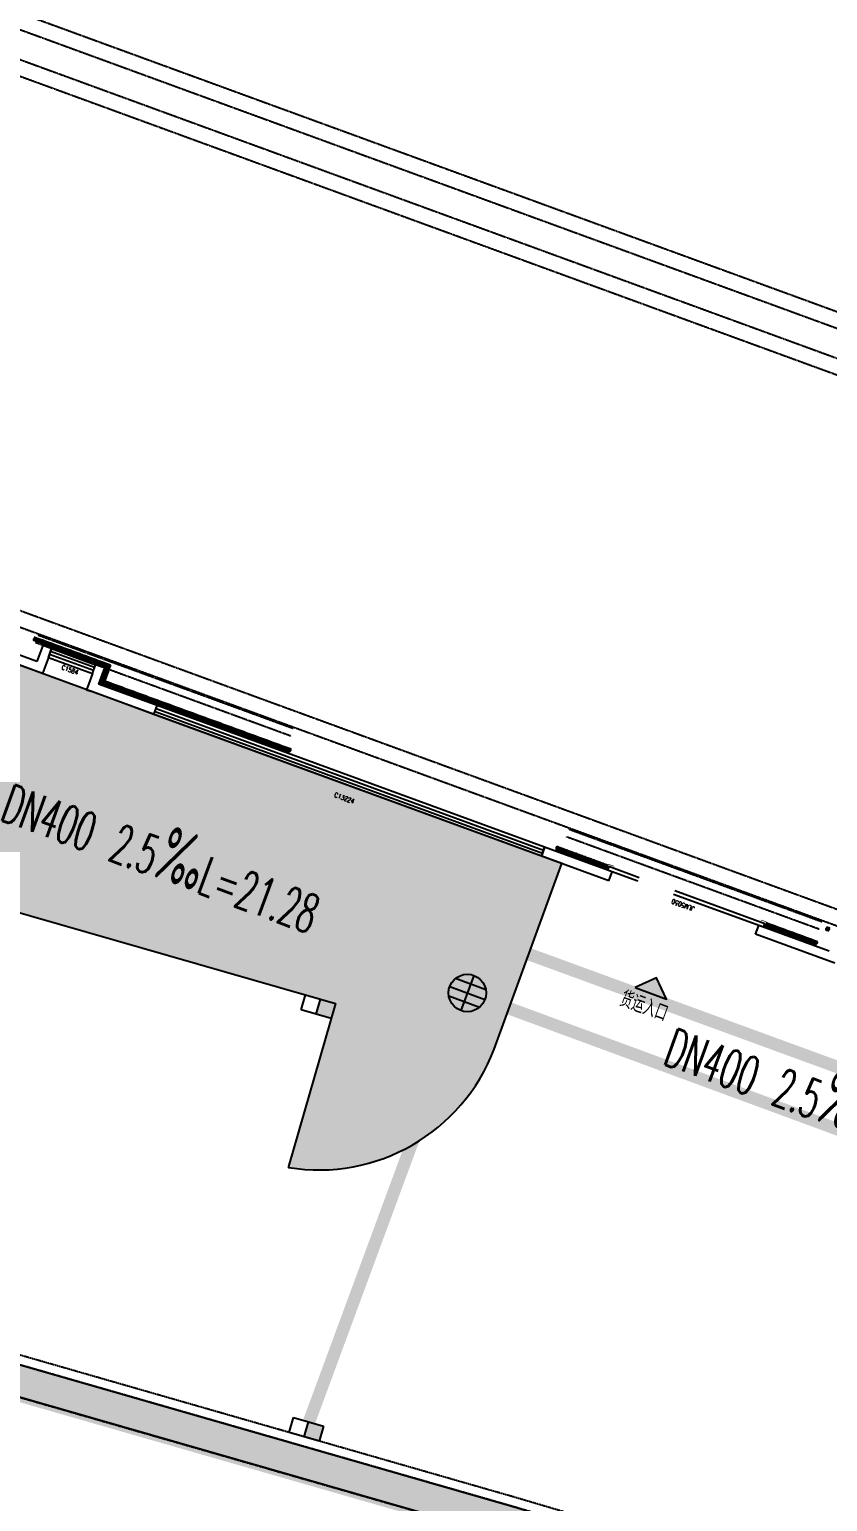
# Model space of a CAD drawing. Extents: x -111898 to 889894, y -2 to 1194865.
# Drawn here: x 507413 to 532958, y 771890 to 818971 of the extents above; entities that cross this region are included whole.
import ezdxf

# ---------------------------------------------------------------- set-up
doc = ezdxf.new("R2010")
doc.units = 0
doc.header["$LTSCALE"] = 10
doc.header["$MEASUREMENT"] = 0
for name, pattern in [('10平面$0$10平面$0$DASH', [0.35, 0.25, -0.1]), ('10平面$0$DASH', [0.35, 0.25, -0.1]), ('CENTER', [50.8, 31.75, -6.35, 6.35, -6.35]), ('DASH', [0.35, 0.25, -0.1])]:
    doc.linetypes.add(name, pattern=pattern)
for name, color, linetype in [('0-WALL', 252, 'Continuous'), ('10平面$0$10平面$0$WINDOW', 4, 'Continuous'), ('10平面$0$10平面$0$WINDOW_TEXT', 7, 'Continuous'), ('10平面$0$A-HRAIL', 173, 'Continuous'), ('10平面$0$A-SFCE', 30, 'Continuous'), ('10平面$0$A-TEXT', 61, 'Continuous'), ('10平面$0$AS-WALL', 40, 'Continuous'), ('10平面$0$FH-tri', 180, 'Continuous'), ('10平面$0$建-门窗编号', 7, 'Continuous'), ('DIM_雨水', 4, 'Continuous'), ('Gps-ZF雨水', 4, 'TG_Y'), ('TEXT_雨水', 4, 'Continuous'), ('TWT_雨水口', 4, 'Continuous'), ('WALL', 252, 'Continuous'), ('WELL_雨水', 4, 'Continuous')]:
    doc.layers.add(name, color=color, linetype=linetype)
doc.layers.add('GPS-ZF消防', color=1, linetype='TG_X', lineweight=60)
doc.styles.add('10平面$0$10平面$0$_TCH_WINDOW', font='SIMPLEX', dxfattribs={"height": 3.5, "bigfont": 'GBCBIG'})
doc.styles.add('10平面$0$A-STANDARD', font='SIMPLEX', dxfattribs={"bigfont": 'GBCBIG'})
doc.styles.add('10平面$0$A-WIN-LABEL', font='SIMPLEX', dxfattribs={"bigfont": 'GBCBIG'})
doc.styles.add('_TWT_PIPEDN', font='SIMPLEX', dxfattribs={"width": 0.6, "height": 3, "bigfont": 'HZTXT'})
doc.styles.add('TG_LINETYPE', font='SIMPLEX', dxfattribs={"width": 0.8, "height": 3.5, "bigfont": 'HZTXT'})
doc.linetypes.add('TG_WX', pattern='A,3,-0.6,["WX",TG_LINETYPE,S=0.1,R=0,X=-0.52,Y=-0.15],0', length=3.6)
doc.linetypes.add('TG_X', pattern='A,5,-0.3,["X",TG_LINETYPE,S=0.1,R=0,X=-0.23,Y=-0.15],0', length=5.3)
doc.linetypes.add('TG_Y', pattern='A,2,-0.3,["Y",TG_LINETYPE,S=0.1,R=0,X=-0.25,Y=-0.15],0', length=2.3)
pattern_1 = [(359.79974, (-824318.4, 704905.5), (1605.5824, 1594.398), [240, -48, 64, -48, 240, -960]), (359.79974, (-824398.3, 704953.8), (1605.5824, 1594.398), [160, -120, 240, -120, 160, -800]), (359.79974, (-823836, 705591.9), (1605.5824, 1594.398), [200, -80, 200, -1120]), (359.79974, (-824634.9, 705914.7), (1605.5824, 1594.398), [80, -160, 80, -1280]), (89.79974, (-824474.9, 705914.1), (-1594.398, 1605.5824), [144, -1456]), (89.79974, (-823998.3, 704952.4), (-1594.398, 1605.5824), [160, -1440]), (89.79974, (-823596, 705591), (-1594.398, 1605.5824), [160, -1440]), (44.79974, (-823790.3, 704935.7), (5.5922, 1599.9902), [160, -2102.7417]), (134.79974, (-824206.3, 704937.2), (-1599.9902, 5.5922), [160, -2102.7417]), (63.23469, (-823838.3, 704943.9), (5.5922, 1599.99023), [160, -3417.7088]), (75.7635, (-823918.27, 704952.15), (5.59221, 1599.99023), [160, -6436.969]), (75.7635, (-823516.03, 705590.75), (5.59221, 1599.99023), [128, -6468.969]), (75.7635, (-824442.9, 705914), (5.59221, 1599.99023), [112, -6484.969]), (103.835987, (-824078.27, 704952.7), (5.59221, 1599.99023), [160, -6436.969]), (103.835987, (-823676.03, 705591.3), (5.59221, 1599.99023), [128, -6468.969]), (103.835987, (-824506.9, 705914.2), (5.59221, 1599.99023), [112, -6484.969]), (116.364795, (-824158.3, 704945), (5.5922, 1599.99023), [160, -3417.7069])]

# ---------------------------------------------------------------- blocks, each defined once
blk = doc.blocks.new('10平面$0$JYC-1')
at = {"layer": '10平面$0$FH-tri'}
h = blk.add_hatch(color=2, dxfattribs=at)
h.dxf.hatch_style = 1
h.paths.add_polyline_path([(-126160, -129649), (-124910, -128399), (-126160, -128399)])
at = {"layer": '10平面$0$FH-tri', "color": 2}
blk.add_lwpolyline([(-126160, -129649), (-124910, -128399), (-124910, -128399), (-126160, -128399)], close=True, dxfattribs=at)
at = {"layer": '10平面$0$A-TEXT', "style": '10平面$0$A-STANDARD'}
blk.add_text('货运入口', height=900.2, rotation=45, dxfattribs=at).set_placement((-125675, -130866))
blk = doc.blocks.new('10平面$0$10平面$0$$DorLib2D$00000126')
at = {"color": 0, "linetype": 'Continuous'}
for p, q in [((-0.532, 0.5), (-0.532, 0.9)), ((0.532, 0.9), (0.532, 0.5))]:
    blk.add_line(p, q, dxfattribs=at)
at = {"color": 0, "linetype": '10平面$0$10平面$0$DASH'}
for p, q in [((-0.532, 0.9), (0.532, 0.9)), ((-0.532, 0.5), (0.532, 0.5))]:
    blk.add_line(p, q, dxfattribs=at)
blk = doc.blocks.new('10平面$0$42343243-M')
at = {"layer": '10平面$0$AS-WALL'}
for p, q in [((254154, 1223170), (256854, 1223170)), ((256854, 1223170), (256854, 1222870)), ((254454, 1222870), (256854, 1222870))]:
    blk.add_line(p, q, dxfattribs=at)
at = {"layer": '10平面$0$10平面$0$WINDOW'}
ref = blk.add_blockref('10平面$0$10平面$0$$DorLib2D$00000126', (259354, 1223020), dxfattribs=dict(at, xscale=5000, yscale=-300, zscale=300))
ref.add_attrib('A0', 'JLM5050', (258985, 1223016), dxfattribs={"layer": '10平面$0$10平面$0$WINDOW_TEXT', "height": 148.8, "style": '10平面$0$10平面$0$_TCH_WINDOW', "width": 0.705882})
blk = doc.blocks.new('10平面$0$WINDOW2DLIB$DYNSTYLE$00000005')
at = {"color": 0}
for points in [[(-0.5, 0.5), (-0.5, -0.5)], [(-0.5, 0.5), (0.5, 0.5)], [(0.5, -0.5), (0.5, 0.5)], [(0.5, 0.1667), (-0.5, 0.1667)], [(0.5, -0.1667), (-0.5, -0.1667)], [(-0.5, -0.5), (0.5, -0.5)]]:
    blk.add_lwpolyline(points, dxfattribs=at)
blk = doc.blocks.new('10平面$0$3333')
at = {"layer": '10平面$0$A-SFCE', "const_width": 20}
blk.add_lwpolyline([(-227064, 766320), (-227064, 766510), (-227244, 766510), (-227244, 766320)], dxfattribs=at)
blk = doc.blocks.new('10平面$0$99平面图例外参$0$$LinePat$圆环')
for points in [[(0, 150), (300, 150)], [(0, 0), (300, 0)], [(0, -150), (300, -150)]]:
    blk.add_lwpolyline(points)
at = {"color": 0}
blk.add_circle((150, 0), 150, dxfattribs=at)
blk = doc.blocks.new('$TwtSys$00000424')
for p, q in [((-500, 250), (500, 250)), ((-500, -250), (-500, 250)), ((0, -250), (0, 250)), ((500, 250), (500, -250)), ((500, -250), (-500, -250))]:
    blk.add_line(p, q)
blk.add_solid([(0, 250), (500, 250), (0, -250), (500, -250)])
blk = doc.blocks.new('$TWTSYS$00000375')
for p, q in [((0, 0.5, 0), (0, -0.5, 0)), ((-0.5, 0, 0), (0.5, 0, 0)), ((0.433, 0.25, 0), (-0.433, 0.25, 0)), ((0.433, -0.25, 0), (-0.433, -0.25, 0))]:
    blk.add_line(p, q)
blk.add_circle((0, 0, 0), 0.5)

msp = doc.modelspace()

# ---------------------------------------------------------------- hatches: boundary and pattern name
at = {"layer": '0-WALL'}
h = msp.add_hatch(dxfattribs=at)
h.set_pattern_fill('草坪或沼泽', color=8, scale=400, angle=-0.200257)
h.set_pattern_definition(pattern_1)
h.paths.add_polyline_path([(696130.98, 804098.61), (669562.33, 731379.54), (607880.43, 745535.24), (522571.73, 770781.34), (445339.53, 792957.04), (609790.27, 1011755.57), (618487.23, 1023194.24), (653205.56, 1069507.99), (721439.16, 1038957.87), (738262.84, 1027590.63), (761400.89, 1017231.07), (768403.04, 1001909.04), (737294.43, 916764), (736355.16, 917107.18), (742257.75, 933262.65), (741788.31, 933434.17), (745346.31, 941716.12), (767322.91, 1001866.69), (760648.1, 1016472.46), (737774.94, 1026713.42), (720951.27, 1038080.66), (653526.34, 1068268.72), (619285.33, 1022591.71), (610587.99, 1011152.54), (447011.62, 793517.34), (522851.61, 771741.38), (608134.4, 746502.95), (668925.9, 732551.6), (695191.71, 804441.78)])
h.paths.add_polyline_path([(702359.45, 821146.08), (701420.18, 821489.25), (703324.3, 826702.56), (702855.23, 826873.89), (706411.93, 835156.24), (730109.53, 900012.74), (731048.81, 899669.57)])
h = msp.add_hatch(dxfattribs=at)
h.set_pattern_fill('草坪或沼泽', color=8, scale=400, angle=-0.200257)
h.set_pattern_definition(pattern_1)
edge = h.paths.add_edge_path()
edge.add_line((479200.61, 815005.17), (475193.3, 816469.28))
edge.add_line((475193.3, 816469.28), (474495.63, 815541.09))
edge.add_arc((486490.29, 806527.8), 15003.71, 143.07729, 252.790003)
edge.add_line((482051.08, 792195.86), (483568.96, 797482.26))
edge.add_line((483568.96, 797482.26), (517209.69, 787822.99))
edge.add_line((517209.69, 787822.99), (515710.31, 782601.03))
edge.add_line((515710.31, 782601.03), (515703.08, 782575.85))
edge.add_arc((516679.76, 788496.23), 6000.4, 260.632256, 339.08386)
edge.add_line((522284.77, 786354.08), (524455.72, 792296.08))
edge.add_line((524455.72, 792296.08), (477210.31, 809557.67))
edge.add_line((477210.31, 809557.67), (479200.61, 815005.17))

# ---------------------------------------------------------------- linework, layer by layer
at = {"layer": '0-WALL', "color": 1, "linetype": 'DASH', "ltscale": 3, "const_width": 300}
msp.add_lwpolyline([(768403.04, 1001909.04), (761400.89, 1017231.07), (738262.84, 1027590.63), (721439.16, 1038957.87), (653205.56, 1069507.99), (618487.23, 1023194.24), (609790.27, 1011755.57), (445339.53, 792957.04), (522571.73, 770781.34), (607880.43, 745535.24), (669562.33, 731379.54)], close=True, dxfattribs=at)
at = {"layer": '0-WALL', "linetype": 'CENTER', "ltscale": 0.2}
msp.add_lwpolyline([(768403.04, 1001909.04), (761400.89, 1017231.07), (738262.84, 1027590.63), (721439.16, 1038957.87), (653205.56, 1069507.99), (618487.23, 1023194.24), (609790.27, 1011755.57), (445339.53, 792957.04), (522571.73, 770781.34), (607880.43, 745535.24), (669562.33, 731379.54)], close=True, dxfattribs=at)
at = {"layer": '0-WALL', "linetype": 'DASH'}
for points in [[(691451.01, 794203.39), (668925.9, 732551.6), (608134.4, 746502.95), (522851.61, 771741.38), (447011.62, 793517.34), (610587.99, 1011152.54), (619285.33, 1022591.71), (653526.34, 1068268.72), (720951.27, 1038080.66), (737774.94, 1026713.42), (755564.15, 1018748.69), (760648.1, 1016472.46), (767322.91, 1001866.69), (745344.86, 941712.2), (741785.02, 933426.51)], [(691169.23, 794306.34), (668734.97, 732903.21), (608210.59, 746793.26), (522935.58, 772029.4), (447513.25, 793685.43), (610827.31, 1010971.63), (619524.76, 1022410.95), (653622.57, 1067896.93), (720804.9, 1037817.49), (737628.57, 1026450.26), (755441.56, 1018474.88), (760422.26, 1016244.88), (766998.88, 1001853.99), (745065.93, 941822.97), (741509.38, 933544.93)]]:
    msp.add_lwpolyline(points, dxfattribs=at)
at = {"layer": '0-WALL'}
for points in [[(607880.43, 745535.24), (522571.73, 770781.34), (445339.53, 792957.04), (609790.27, 1011755.57)], [(610587.99, 1011152.54), (447011.62, 793517.34), (522851.61, 771741.38), (608134.4, 746502.95)]]:
    msp.add_lwpolyline(points, dxfattribs=at)
msp.add_lwpolyline([(479200.61, 815005.17), (475193.3, 816469.28), (474495.63, 815541.09, 0.51897487), (482051.08, 792195.86), (482051.08, 792195.86), (483568.96, 797482.26), (517209.69, 787822.99), (515710.31, 782601.03), (515703.08, 782575.85, 0.35633772), (522284.77, 786354.08), (524455.72, 792296.08), (477210.31, 809557.67)], format="xyb", close=True, dxfattribs=at)
at = {"layer": 'DIM_雨水'}
msp.add_lwpolyline([(517699.22, 790295.07, 0, 0, 0), (520562.47, 789241.58, 0, 266.67, 0), (519623.97, 789586.88, 0, 0, 0)], format="xyseb", dxfattribs=at)
at = {"layer": 'GPS-ZF消防', "linetype": 'TG_WX', "ltscale": 0.1, "const_width": 400}
msp.add_lwpolyline([(476410.6, 806569.93), (570388.83, 772222.2)], dxfattribs=at)
at = {"layer": 'Gps-ZF雨水', "ltscale": 0.1, "const_width": 400}
for points in [[(502021.43, 795297.68), (520866.58, 788362.93)], [(520733.45, 788092.22), (517194.3, 787769.41)], [(521992.75, 787948.51), (543452.65, 780051.57)], [(516362.26, 774437), (521221.76, 787592.89)]]:
    msp.add_lwpolyline(points, dxfattribs=at)
at = {"layer": 'WALL', "color": 8, "linetype": '10平面$0$DASH'}
for p, q in [((484593.88, 827726.91), (657607.85, 764514.5)), ((484422.3, 827257.27), (657436.26, 764044.87)), ((484113.41, 826411.83), (657127.37, 763199.42)), ((483941.82, 825942.19), (656955.78, 762729.79)), ((478621.79, 810798.34), (642806.59, 750811.75)), ((478450.2, 810328.7), (642635.01, 750342.12)), ((515863.01, 796606.21), (507691.34, 799591.81)), ((515777.22, 796371.39), (507605.55, 799356.99)), ((532769.95, 790429.2), (524692.21, 793380.48)), ((532684.16, 790194.38), (524606.41, 793145.66))]:
    msp.add_line(p, q, dxfattribs=at)
at = {"layer": 'WALL', "color": 8}
for p, q in [((507830.47, 798369.91), (477210.19, 809557.34)), ((507651.64, 798754.65), (477594.93, 809736.17)), ((507840.4, 799271.3), (507651.64, 798754.65)), ((508122.18, 799168.35), (507840.4, 799271.3)), ((508019.23, 798886.56), (507830.47, 798369.91)), ((509812.87, 798550.63), (509531.09, 798653.59)), ((509812.87, 798550.63), (509624.11, 798033.99)), ((509342.35, 798136.99), (509239.4, 797855.2)), ((509428.14, 798371.8), (509342.35, 798136.99)), ((511502.66, 797347.64), (509624.11, 798033.99)), ((509239.4, 797855.2), (509380.29, 797803.73)), ((509380.29, 797803.73), (509380.27, 797803.68)), ((511399.7, 797065.86), (509380.27, 797803.68)), ((525958.43, 791746.68), (523798.1, 792535.98)), ((526061.38, 792028.46), (523901.05, 792817.76)), ((525958.43, 791746.68), (526061.38, 792028.46))]:
    msp.add_line(p, q, dxfattribs=at)
for points in [[(508019.23, 798886.56), (508122.18, 799168.35)], [(509428.14, 798371.8), (509531.09, 798653.59)], [(511399.7, 797065.86), (511502.66, 797347.64)], [(523798.1, 792535.98), (523901.05, 792817.76)]]:
    msp.add_lwpolyline(points, dxfattribs=at)

# ---------------------------------------------------------------- block references
at = {"layer": '10平面$0$A-HRAIL', "yscale": 0.3333333333333334, "zscale": 0.3333333333333333}
for p, xscale, rotation in [((507647.28, 799448.38), 0.3461333288391431, 159.9297114345931), ((507744.82, 799412.74), 0.3461333288391431, 159.9297114345931), ((507842.35, 799377.11), 0.3461333288391431, 159.9297114345931), ((507939.89, 799341.47), 0.3461333288391431, 159.9297114345931), ((508037.42, 799305.84), 0.3461333288391431, 159.9297114345931), ((508134.95, 799270.2), 0.3461333288391431, 159.9297114345931), ((508232.49, 799234.57), 0.3461333288391431, 159.9297114345931), ((508330.02, 799198.93), 0.3461333288391431, 159.9297114345931), ((508427.56, 799163.3), 0.3461333288391431, 159.9297114345931), ((508525.09, 799127.66), 0.3461333288391431, 159.9297114345931), ((508622.62, 799092.03), 0.3461333288391431, 159.9297114345931), ((508720.16, 799056.39), 0.3461333288391431, 159.9297114345931), ((508817.69, 799020.76), 0.3461333288391431, 159.9297114345931), ((508915.23, 798985.12), 0.3461333288391431, 159.9297114345931), ((509012.76, 798949.48), 0.3461333288391431, 159.9297114345931), ((509110.29, 798913.85), 0.3461333288391431, 159.9297114345931), ((509207.83, 798878.21), 0.3461333288391431, 159.9297114345931), ((509305.36, 798842.58), 0.3461333288391431, 159.9297114345931), ((509402.9, 798806.94), 0.3461333288391431, 159.9297114345931), ((509500.43, 798771.31), 0.3461333288391431, 159.9297114345931), ((509597.96, 798735.67), 0.3461333288391431, 159.9297114345931), ((509695.5, 798700.04), 0.3461333288391431, 159.9297114345931), ((509793.03, 798664.4), 0.3461333288391431, 159.9297114345931), ((509890.57, 798628.77), 0.3461333288391431, 159.9297114345931), ((509921.12, 798555.5), 0.3611111227129974, 249.9297114345931), ((509988.1, 798593.13), 0.3461333288391431, 159.9297114345931), ((509958.3, 798657.26), 0.3611111227129974, 249.9297114345931), ((509772.41, 798148.48), 0.3611111227129974, 249.9297114345931), ((509802.21, 798081.88), 0.336163315173153, 159.9297114347967), ((509809.59, 798250.24), 0.3611111227129974, 249.9297114345931), ((509846.76, 798351.99), 0.3611111227129974, 249.9297114345931), ((509896.94, 798047.27), 0.336163315173153, 159.9297114347967), ((509883.94, 798453.75), 0.3611111227129974, 249.9297114345931), ((509991.66, 798012.66), 0.336163315173153, 159.9297114347967), ((510086.39, 797978.05), 0.336163315173153, 159.9297114347967), ((510181.11, 797943.44), 0.336163315173153, 159.9297114347967), ((510275.84, 797908.84), 0.336163315173153, 159.9297114347967), ((510370.56, 797874.23), 0.336163315173153, 159.9297114347967), ((510465.28, 797839.62), 0.336163315173153, 159.9297114347967), ((510560.01, 797805.01), 0.336163315173153, 159.9297114347967), ((510654.73, 797770.4), 0.336163315173153, 159.9297114347967), ((510749.46, 797735.79), 0.336163315173153, 159.9297114347967), ((510844.18, 797701.18), 0.336163315173153, 159.9297114347967), ((510938.91, 797666.58), 0.336163315173153, 159.9297114347967), ((511033.63, 797631.97), 0.336163315173153, 159.9297114347967), ((511128.36, 797597.36), 0.336163315173153, 159.9297114347967), ((511223.08, 797562.75), 0.336163315173153, 159.9297114347967), ((511317.81, 797528.14), 0.336163315173153, 159.9297114347967), ((511412.53, 797493.53), 0.336163315173153, 159.9297114347967), ((511507.26, 797458.92), 0.336163315173153, 159.9297114347967), ((511601.98, 797424.32), 0.336163315173153, 159.9297114347967), ((511696.71, 797389.71), 0.336163315173153, 159.9297114347967), ((511791.43, 797355.1), 0.336163315173153, 159.9297114347967), ((511886.15, 797320.49), 0.336163315173153, 159.9297114347967), ((511980.88, 797285.88), 0.336163315173153, 159.9297114347967), ((512075.6, 797251.27), 0.336163315173153, 159.9297114347967), ((512170.33, 797216.66), 0.336163315173153, 159.9297114347967), ((512265.05, 797182.05), 0.336163315173153, 159.9297114347967), ((512359.78, 797147.45), 0.336163315173153, 159.9297114347967), ((512454.5, 797112.84), 0.336163315173153, 159.9297114347967), ((512549.23, 797078.23), 0.336163315173153, 159.9297114347967), ((512643.95, 797043.62), 0.336163315173153, 159.9297114347967), ((512738.68, 797009.01), 0.336163315173153, 159.9297114347967), ((512833.4, 796974.4), 0.336163315173153, 159.9297114347967), ((512928.13, 796939.79), 0.336163315173153, 159.9297114347967), ((513022.85, 796905.19), 0.336163315173153, 159.9297114347967), ((513117.58, 796870.58), 0.336163315173153, 159.9297114347967), ((513212.3, 796835.97), 0.336163315173153, 159.9297114347967), ((513307.02, 796801.36), 0.336163315173153, 159.9297114347967), ((513401.75, 796766.75), 0.336163315173153, 159.9297114347967), ((513496.47, 796732.14), 0.336163315173153, 159.9297114347967), ((513591.2, 796697.53), 0.336163315173153, 159.9297114347967), ((513685.92, 796662.93), 0.336163315173153, 159.9297114347967), ((513780.65, 796628.32), 0.336163315173153, 159.9297114347967), ((513875.37, 796593.71), 0.336163315173153, 159.9297114347967), ((513970.1, 796559.1), 0.336163315173153, 159.9297114347967), ((514064.82, 796524.49), 0.336163315173153, 159.9297114347967), ((514159.55, 796489.88), 0.336163315173153, 159.9297114347967), ((514254.27, 796455.27), 0.336163315173153, 159.9297114347967), ((514349, 796420.67), 0.336163315173153, 159.9297114347967), ((514443.72, 796386.06), 0.336163315173153, 159.9297114347967), ((514538.45, 796351.45), 0.336163315173153, 159.9297114347967), ((514633.17, 796316.84), 0.336163315173153, 159.9297114347967), ((514727.89, 796282.23), 0.336163315173153, 159.9297114347967), ((514822.62, 796247.62), 0.336163315173153, 159.9297114347967), ((514917.34, 796213.01), 0.336163315173153, 159.9297114347967), ((515012.07, 796178.4), 0.336163315173153, 159.9297114347967), ((515106.79, 796143.8), 0.336163315173153, 159.9297114347967), ((515201.52, 796109.19), 0.336163315173153, 159.9297114347967), ((515296.24, 796074.58), 0.336163315173153, 159.9297114347967), ((515390.97, 796039.97), 0.336163315173153, 159.9297114347967), ((515485.69, 796005.36), 0.336163315173153, 159.9297114347967), ((515580.42, 795970.75), 0.336163315173153, 159.9297114347967), ((515675.14, 795936.14), 0.336163315173153, 159.9297114347967), ((515769.87, 795901.54), 0.336163315173153, 159.9297114347967), ((524269.97, 792795.94), -0.3444736211542748, 159.9297114342932), ((524367.03, 792760.47), -0.3444736211542748, 159.9297114342932), ((524464.1, 792725.01), -0.3444736211542748, 159.9297114342932), ((524561.16, 792689.55), -0.3444736211542748, 159.9297114342932), ((524658.23, 792654.08), -0.3444736211542748, 159.9297114342932), ((524755.3, 792618.62), -0.3444736211542748, 159.9297114342932), ((524852.36, 792583.15), -0.3444736211542748, 159.9297114342932), ((524949.43, 792547.69), -0.3444736211542748, 159.9297114342932), ((525046.5, 792512.23), -0.3444736211542748, 159.9297114342932), ((525143.56, 792476.76), -0.3444736211542748, 159.9297114342932), ((525240.63, 792441.3), -0.3444736211542748, 159.9297114342932), ((525337.7, 792405.83), -0.3444736211542748, 159.9297114342932), ((525434.76, 792370.37), -0.3444736211542748, 159.9297114342932), ((525531.83, 792334.9), -0.3444736211542748, 159.9297114342932), ((525628.89, 792299.44), -0.3444736211542748, 159.9297114342932), ((525725.96, 792263.98), -0.3444736211542748, 159.9297114342932), ((525823.03, 792228.51), -0.3444736211542748, 159.9297114342932), ((531068.91, 790311.87), 0.3444737743800529, 159.9297114347981), ((531165.98, 790276.41), 0.3444737743800529, 159.9297114347981), ((531263.05, 790240.95), 0.3444737743800529, 159.9297114347981), ((531360.11, 790205.48), 0.3444737743800529, 159.9297114347981), ((531457.18, 790170.02), 0.3444737743800529, 159.9297114347981), ((531554.25, 790134.55), 0.3444737743800529, 159.9297114347981), ((531651.31, 790099.09), 0.3444737743800529, 159.9297114347981), ((531748.38, 790063.62), 0.3444737743800529, 159.9297114347981), ((531845.44, 790028.16), 0.3444737743800529, 159.9297114347981), ((531942.51, 789992.7), 0.3444737743800529, 159.9297114347981), ((532039.58, 789957.23), 0.3444737743800529, 159.9297114347981), ((533011.23, 790181.4), 0.3588888661932368, 159.9297114345931), ((532136.64, 789921.77), 0.3444737743800529, 159.9297114347981), ((532233.71, 789886.3), 0.3444737743800529, 159.9297114347981), ((532330.78, 789850.84), 0.3444737743800529, 159.9297114347981), ((532427.84, 789815.38), 0.3444737743800529, 159.9297114347981), ((532524.91, 789779.91), 0.3444737743800529, 159.9297114347981), ((532621.98, 789744.45), 0.3444737743800529, 159.9297114347981)]:
    msp.add_blockref('10平面$0$99平面图例外参$0$$LinePat$圆环', p, dxfattribs=dict(at, xscale=xscale, rotation=rotation))
at = {"layer": '10平面$0$A-SFCE', "xscale": -1, "rotation": 69.92971143459307}
msp.add_blockref('10平面$0$3333', (1167926.56, 315782.49), dxfattribs=at)
at = {"layer": '10平面$0$A-SFCE', "rotation": 249.9297114345931}
msp.add_blockref('10平面$0$3333', (-266944.96, 840027.34), dxfattribs=at)
at = {"layer": 'TWT_雨水口', "rotation": 343.9796269420964}
for p in [(516660.11, 787720.69), (516275.4, 774201.84)]:
    msp.add_blockref('$TwtSys$00000424', p, dxfattribs=at)
at = {"layer": 'WALL', "xscale": 0.6000000000000003, "yscale": 0.6000000000000003, "zscale": 0.6000000000000003, "rotation": 294.9297114345945}
msp.add_blockref('10平面$0$JYC-1', (629253.09, 752471.47), dxfattribs=at)
at = {"layer": 'WALL', "color": 8}
ref = msp.add_blockref('10平面$0$WINDOW2DLIB$DYNSTYLE$00000005', (508775.16, 798770.07), dxfattribs=dict(at, xscale=-1500, yscale=-300.0000000000001, zscale=300, rotation=159.9297114345938))
ref.add_attrib('A0', 'C1584', (508423.2, 798513.39), dxfattribs={"layer": '10平面$0$建-门窗编号', "height": 148.75, "rotation": 339.929672, "style": '10平面$0$A-WIN-LABEL', "width": 0.705882})
ref = msp.add_blockref('10平面$0$WINDOW2DLIB$DYNSTYLE$00000005', (517650.38, 794941.81), dxfattribs=dict(at, xscale=13200, yscale=-300.0000000000001, zscale=300, rotation=159.9297114345931))
ref.add_attrib('A0', 'C13224', (517152.79, 794432.25), dxfattribs={"layer": '10平面$0$建-门窗编号', "height": 148.75, "rotation": 339.929672, "style": '10平面$0$A-WIN-LABEL', "width": 0.705882})
at = {"layer": 'WALL', "color": 8, "rotation": 159.9297114345931}
msp.add_blockref('10平面$0$42343243-M', (1191669.35, 1850775.27), dxfattribs=at)
at = {"layer": 'WELL_雨水', "xscale": 1200, "yscale": 1200, "zscale": 1200, "rotation": 339.79974336667}
msp.add_blockref('$TWTSYS$00000375', (521429.66, 788155.72), dxfattribs=at)

# ---------------------------------------------------------------- texts
at = {"layer": 'TEXT_雨水', "style": '_TWT_PIPEDN'}
for s, height, width, p in [('DN400', 1225, 0.557143, (506428.1, 793702.73)), ('2.5', 1225, 0.557143, (509892.42, 792427.9)), ('‰', 1750, 0.6, (511417.44, 791866.72)), ('L=21.28', 1225, 0.557143, (512725.62, 791385.33)), ('DN400', 1225, 0.557143, (527645.79, 785894.91)), ('2.5', 1225, 0.557143, (531110.11, 784620.09)), ('‰', 1750, 0.6, (532635.14, 784058.9))]:
    msp.add_text(s, height=height, rotation=339.797091, dxfattribs=dict(at, width=width)).set_placement(p)

doc.saveas('drawing.dxf')
